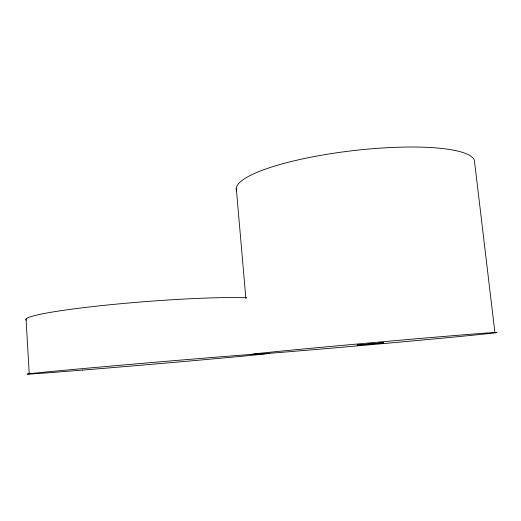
<?xml version="1.0" encoding="UTF-8"?>
<svg xmlns="http://www.w3.org/2000/svg" width="521" height="521" viewBox="0 0 521 521"><rect width="100%" height="100%" fill="white"/><g stroke="black" fill="none" stroke-linecap="round" stroke-linejoin="round"><path stroke-width="0.78" d="M494.95 332.841A122.722 0.938 -5.1 0 0 317.139 347.702A122.722 0.938 -5.1 0 0 306.504 350.281A122.722 0.938 -5.1 0 0 494.95 332.841L474.67 162.637A120.025 24.93 -6.7 0 0 353.492 150.595A120.025 24.93 -6.7 0 0 236.462 190.425M236.287 188.315L245.873 298.487M26.05 318.904L29.241 373.915M26.245 320.135A119.622 8.486 -4.5 0 1 107.893 304.961A119.622 8.486 -4.5 0 1 246.772 297.778M357.1 345.123L383.717 342.772L357.1 345.123M82.396 370.092A120.468 0.866 -4.9 0 0 268.764 353.297A120.468 0.866 -4.9 0 0 95.831 367.422A120.468 0.866 -4.9 0 0 82.396 370.092"/></g></svg>
